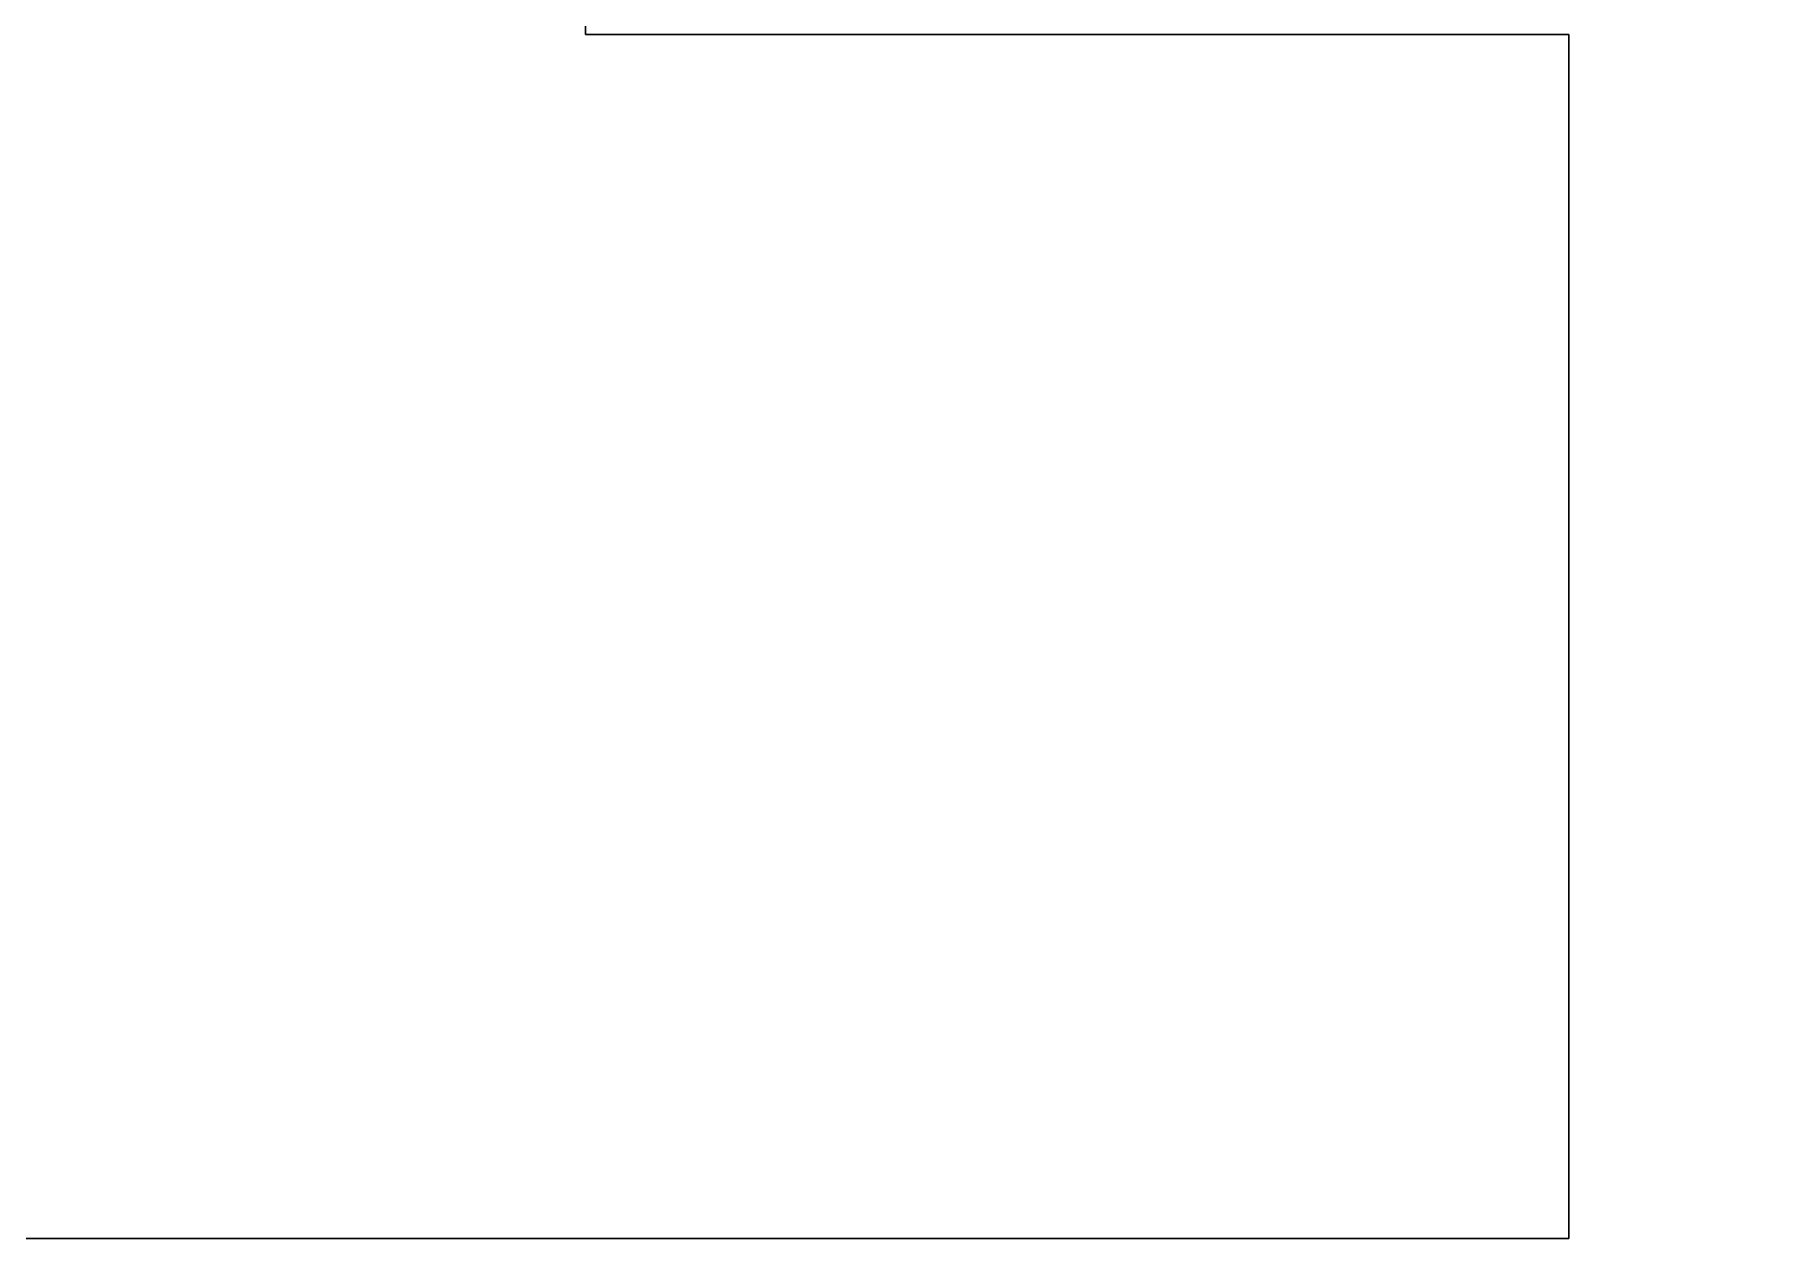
# Model space of a CAD drawing. Header units: metres. Extents: x 0 to 298, y 0 to 162.
# Drawn here: x 175.4674 to 175.6395, y 105.4772 to 105.5972 of the extents above; entities that cross this region are included whole.
import ezdxf

# ---------------------------------------------------------------- set-up
doc = ezdxf.new("R2010")
doc.units = ezdxf.units.M
doc.header["$MEASUREMENT"] = 0
doc.layers.add('BLK_1_FLR_0_CARPET_AREA', color=10, linetype='Continuous')

msp = doc.modelspace()

# ---------------------------------------------------------------- linework, layer by layer
for p, q in [((175.52238, 105.5972), (175.52238, 106.8172)), ((175.52238, 105.5972), (175.62038, 105.5972)), ((175.62038, 105.5972), (175.62038, 105.4772)), ((175.30438, 105.4772), (175.62038, 105.4772))]:
    msp.add_line(p, q)
at = {"layer": 'BLK_1_FLR_0_CARPET_AREA', "color": 15, "linetype": 'Continuous', "lineweight": 30}
msp.add_lwpolyline([(175.30438, 105.4772), (175.62038, 105.4772), (175.62038, 105.5972), (175.52238, 105.5972), (175.52238, 106.8172), (176.47838, 106.8172), (176.47838, 105.5972), (176.38038, 105.5972), (176.38038, 105.4772), (176.69638, 105.4772), (176.69638, 105.5972), (176.59838, 105.5972), (176.59838, 106.8172), (177.55438, 106.8172), (177.55438, 105.5972), (177.45638, 105.5972), (177.45638, 105.4772), (177.77238, 105.4772)], dxfattribs=at)

doc.saveas('drawing.dxf')
